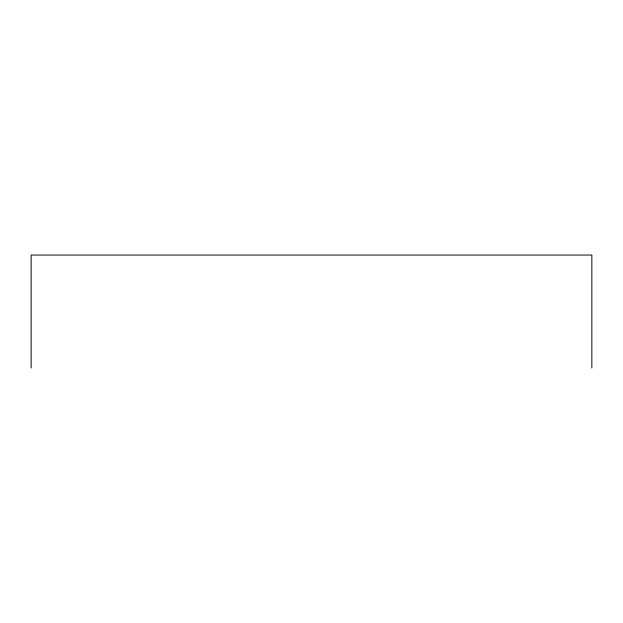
<?xml version="1.0" encoding="UTF-8"?>
<svg xmlns="http://www.w3.org/2000/svg" width="623" height="623" viewBox="0 0 623 623"><rect width="100%" height="100%" fill="white"/><g stroke="black" fill="none" stroke-linecap="round" stroke-linejoin="round"><path stroke-width="0.93" d="M591.85 367.952L591.85 255.048L31.15 255.048L31.15 367.952"/></g></svg>
